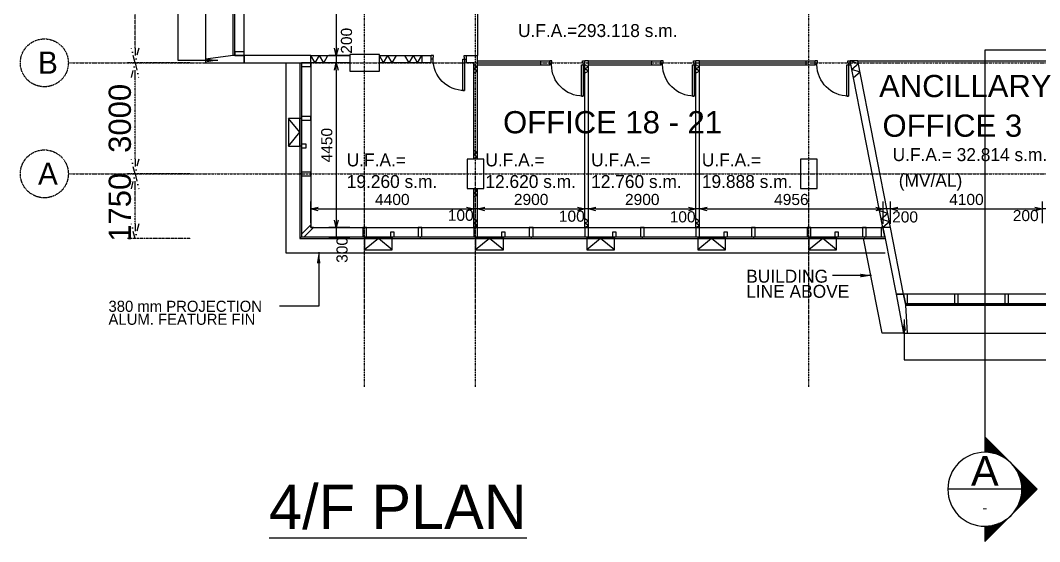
# Model space of a CAD drawing. Header units: millimetres. Extents: x 513 to 50196, y 336 to 55403.
# Drawn here: x 513 to 28040, y 336 to 14419 of the extents above; entities that cross this region are included whole.
import ezdxf
from ezdxf.enums import TextEntityAlignment as Align

# ---------------------------------------------------------------- set-up
doc = ezdxf.new("R2010")
doc.units = ezdxf.units.MM
doc.linetypes.add('DASHDOT', pattern=[1, 0.5, -0.25, 0, -0.25])
doc.layers.get('0').update_dxf_attribs({"color": 8})
doc.layers.get('Defpoints').update_dxf_attribs({"color": 8})
for name, color, linetype in [('DLN020__', 8, 'DASHDOT'), ('DLN030', 8, 'Continuous'), ('DLN040__', 8, 'Continuous'), ('DLN041_1', 8, 'Continuous'), ('DLN052__', 8, 'Continuous'), ('DLN061__1', 8, 'Continuous'), ('DLN210__', 8, 'Continuous'), ('DLN220__', 8, 'Continuous'), ('DLN280__', 8, 'Continuous'), ('DLN314__', 8, 'Continuous'), ('DLN324__', 8, 'Continuous'), ('DLN325__', 8, 'Continuous'), ('FITDOOR', 8, 'Continuous'), ('MARK', 8, 'Continuous')]:
    doc.layers.add(name, color=color, linetype=linetype)
doc.styles.add('A_IAS_GRID$0$Standard', font='txt')
doc.styles.add('ROMANS', font='swissl.ttf')
doc.styles.add('SWIS721LT450', font='swissl.ttf')
doc.styles.add('SWIS721LT750', font='swissl.ttf')
doc.dimstyles.new('INTDIM', dxfattribs={"dimscale": 200, "dimtxt": 2.25, "dimasz": 1.5, "dimexe": 1, "dimexo": 0, "dimgap": 1, "dimtad": 1, "dimdec": 0, "dimrnd": 1, "dimzin": 1, "dimdsep": 46, "dimtxsty": 'SWIS721LT450', "dimcen": 1, "dimclrd": 256, "dimclre": 256, "dimclrt": 256, "dimaunit": 1, "dimadec": 3, "dimazin": 0, "dimtfac": 1, "dimtdec": 0, "dimtix": 1, "dimtmove": 2, "dimatfit": 0, "dimfxl": 1, "dimtolj": 1, "dimtzin": 0, "dimarcsym": 0})

# ---------------------------------------------------------------- blocks, each defined once
blk = doc.blocks.new('DIMARR')
for p, q in [((-1, 0.25), (0, 0)), ((-1, 0), (0, 0)), ((0, 0), (-1, -0.25))]:
    blk.add_line(p, q)
blk = doc.blocks.new('*D236')
at = {"layer": 'Defpoints', "color": 0, "transparency": 16777216}
for p in [(3610, 13272), (5318, 13272), (5318, 10272)]:
    blk.add_point(p, dxfattribs=at)
at = {"layer": 'DLN020__', "lineweight": -2, "transparency": 16777216}
for p, q in [((5118, 13272), (3410, 13272)), ((3610, 10672), (3610, 12872)), ((5118, 10272), (3410, 10272))]:
    blk.add_line(p, q, dxfattribs=at)
at = {"layer": 'DLN020__', "lineweight": -2, "transparency": 16777216, "xscale": 400, "yscale": 400, "zscale": 400}
for p, rotation in [((3610, 13272), 90), ((3610, 10272), 270)]:
    blk.add_blockref('DIMARR', p, dxfattribs=dict(at, rotation=rotation))
at = {"layer": 'DLN020__', "transparency": 16777216, "insert": (3202, 11772), "char_height": 600, "attachment_point": 5, "rotation": 90, "style": 'SWIS721LT450'}
blk.add_mtext('\\A1;3000', dxfattribs=at)
blk = doc.blocks.new('*D237')
at = {"layer": 'Defpoints', "color": 0, "transparency": 16777216}
for p in [(3610, 22272), (5318, 22272), (5318, 13272)]:
    blk.add_point(p, dxfattribs=at)
at = {"layer": 'DLN020__', "lineweight": -2, "transparency": 16777216}
for p, q in [((5118, 22272), (3410, 22272)), ((3610, 13672), (3610, 21872)), ((5118, 13272), (3410, 13272))]:
    blk.add_line(p, q, dxfattribs=at)
at = {"layer": 'DLN020__', "lineweight": -2, "transparency": 16777216, "xscale": 400, "yscale": 400, "zscale": 400}
for p, rotation in [((3610, 22272), 90), ((3610, 13272), 270)]:
    blk.add_blockref('DIMARR', p, dxfattribs=dict(at, rotation=rotation))
at = {"layer": 'DLN020__', "transparency": 16777216, "insert": (3202, 17772), "char_height": 600, "attachment_point": 5, "rotation": 90, "style": 'SWIS721LT450'}
blk.add_mtext('\\A1;9000', dxfattribs=at)
blk = doc.blocks.new('*D244')
at = {"layer": 'Defpoints', "color": 0, "transparency": 16777216}
for p in [(3610, 10272), (5318, 10272), (5318, 8522)]:
    blk.add_point(p, dxfattribs=at)
at = {"layer": 'DLN020__', "lineweight": -2, "transparency": 16777216}
for p, q in [((5118, 10272), (3410, 10272)), ((3610, 8922), (3610, 9872)), ((5118, 8522), (3410, 8522))]:
    blk.add_line(p, q, dxfattribs=at)
at = {"layer": 'DLN020__', "lineweight": -2, "transparency": 16777216, "xscale": 400, "yscale": 400, "zscale": 400}
for p, rotation in [((3610, 10272), 90), ((3610, 8522), 270)]:
    blk.add_blockref('DIMARR', p, dxfattribs=dict(at, rotation=rotation))
at = {"layer": 'DLN020__', "transparency": 16777216, "insert": (3202, 9369), "char_height": 600, "attachment_point": 5, "rotation": 90, "style": 'SWIS721LT450'}
blk.add_mtext('\\A1;1750', dxfattribs=at)
blk = doc.blocks.new('*D286')
at = {"layer": 'Defpoints', "color": 0, "transparency": 16777216}
for p in [(28114, 9324), (24014, 8742), (28114, 8742)]:
    blk.add_point(p, dxfattribs=at)
at = {"layer": 'DLN030', "lineweight": -2, "transparency": 16777216}
for p, q in [((24014, 8942), (24014, 9524)), ((28114, 8942), (28114, 9524)), ((24214, 9324), (27914, 9324))]:
    blk.add_line(p, q, dxfattribs=at)
at = {"layer": 'DLN030', "lineweight": -2, "transparency": 16777216, "xscale": 200, "yscale": 200, "zscale": 200, "rotation": 180}
blk.add_blockref('DIMARR', (24014, 9324), dxfattribs=at)
at = {"layer": 'DLN030', "lineweight": -2, "transparency": 16777216, "xscale": 200, "yscale": 200, "zscale": 200}
blk.add_blockref('DIMARR', (28114, 9324), dxfattribs=at)
at = {"layer": 'DLN030', "transparency": 16777216, "insert": (26064, 9578), "char_height": 300, "attachment_point": 5, "style": 'SWIS721LT450'}
blk.add_mtext('\\A1;4100', dxfattribs=at)
blk = doc.blocks.new('*D288')
at = {"layer": 'Defpoints', "color": 0, "transparency": 16777216}
for p in [(23814, 9324), (18858, 8742), (23814, 8742)]:
    blk.add_point(p, dxfattribs=at)
at = {"layer": 'DLN030', "lineweight": -2, "transparency": 16777216}
for p, q in [((18858, 8942), (18858, 9524)), ((23814, 8942), (23814, 9524)), ((19058, 9324), (23614, 9324))]:
    blk.add_line(p, q, dxfattribs=at)
at = {"layer": 'DLN030', "lineweight": -2, "transparency": 16777216, "xscale": 200, "yscale": 200, "zscale": 200, "rotation": 180}
blk.add_blockref('DIMARR', (18858, 9324), dxfattribs=at)
at = {"layer": 'DLN030', "lineweight": -2, "transparency": 16777216, "xscale": 200, "yscale": 200, "zscale": 200}
blk.add_blockref('DIMARR', (23814, 9324), dxfattribs=at)
at = {"layer": 'DLN030', "transparency": 16777216, "insert": (21336, 9578), "char_height": 300, "attachment_point": 5, "style": 'SWIS721LT450'}
blk.add_mtext('\\A1;4956', dxfattribs=at)
blk = doc.blocks.new('*D289')
at = {"layer": 'Defpoints', "color": 0, "transparency": 16777216}
for p in [(18758, 9324), (15858, 8742), (18758, 8742)]:
    blk.add_point(p, dxfattribs=at)
at = {"layer": 'DLN030', "lineweight": -2, "transparency": 16777216}
for p, q in [((15858, 8942), (15858, 9524)), ((18758, 8942), (18758, 9524)), ((16058, 9324), (18558, 9324))]:
    blk.add_line(p, q, dxfattribs=at)
at = {"layer": 'DLN030', "lineweight": -2, "transparency": 16777216, "xscale": 200, "yscale": 200, "zscale": 200, "rotation": 180}
blk.add_blockref('DIMARR', (15858, 9324), dxfattribs=at)
at = {"layer": 'DLN030', "lineweight": -2, "transparency": 16777216, "xscale": 200, "yscale": 200, "zscale": 200}
blk.add_blockref('DIMARR', (18758, 9324), dxfattribs=at)
at = {"layer": 'DLN030', "transparency": 16777216, "insert": (17308, 9578), "char_height": 300, "attachment_point": 5, "style": 'SWIS721LT450'}
blk.add_mtext('\\A1;2900', dxfattribs=at)
blk = doc.blocks.new('*D290')
at = {"layer": 'Defpoints', "color": 0, "transparency": 16777216}
for p in [(15758, 9324), (12858, 8742), (15758, 8742)]:
    blk.add_point(p, dxfattribs=at)
at = {"layer": 'DLN030', "lineweight": -2, "transparency": 16777216}
for p, q in [((12858, 8942), (12858, 9524)), ((15758, 8942), (15758, 9524)), ((13058, 9324), (15558, 9324))]:
    blk.add_line(p, q, dxfattribs=at)
at = {"layer": 'DLN030', "lineweight": -2, "transparency": 16777216, "xscale": 200, "yscale": 200, "zscale": 200, "rotation": 180}
blk.add_blockref('DIMARR', (12858, 9324), dxfattribs=at)
at = {"layer": 'DLN030', "lineweight": -2, "transparency": 16777216, "xscale": 200, "yscale": 200, "zscale": 200}
blk.add_blockref('DIMARR', (15758, 9324), dxfattribs=at)
at = {"layer": 'DLN030', "transparency": 16777216, "insert": (14308, 9578), "char_height": 300, "attachment_point": 5, "style": 'SWIS721LT450'}
blk.add_mtext('\\A1;2900', dxfattribs=at)
blk = doc.blocks.new('*D291')
at = {"layer": 'Defpoints', "color": 0, "transparency": 16777216}
for p in [(18758, 9324), (18758, 8742), (18858, 8742)]:
    blk.add_point(p, dxfattribs=at)
at = {"layer": 'DLN030', "lineweight": -2, "transparency": 16777216}
for p, q in [((18758, 8942), (18758, 9524)), ((18858, 8942), (18858, 9524)), ((18858, 9324), (18758, 9324))]:
    blk.add_line(p, q, dxfattribs=at)
at = {"layer": 'DLN030', "transparency": 16777216, "insert": (18399, 9109), "char_height": 300, "attachment_point": 5, "style": 'SWIS721LT450'}
blk.add_mtext('\\A1;100', dxfattribs=at)
blk = doc.blocks.new('*D292')
at = {"layer": 'Defpoints', "color": 0, "transparency": 16777216}
for p in [(15758, 9324), (15758, 8742), (15858, 8742)]:
    blk.add_point(p, dxfattribs=at)
at = {"layer": 'DLN030', "lineweight": -2, "transparency": 16777216}
for p, q in [((15758, 8942), (15758, 9524)), ((15858, 8942), (15858, 9524)), ((15858, 9324), (15758, 9324))]:
    blk.add_line(p, q, dxfattribs=at)
at = {"layer": 'DLN030', "transparency": 16777216, "insert": (15406, 9127), "char_height": 300, "attachment_point": 5, "style": 'SWIS721LT450'}
blk.add_mtext('\\A1;100', dxfattribs=at)
blk = doc.blocks.new('*D293')
at = {"layer": 'Defpoints', "color": 0, "transparency": 16777216}
for p in [(12758, 9324), (12758, 8742), (12858, 8742)]:
    blk.add_point(p, dxfattribs=at)
at = {"layer": 'DLN030', "lineweight": -2, "transparency": 16777216}
for p, q in [((12758, 8942), (12758, 9524)), ((12858, 8942), (12858, 9524)), ((12858, 9324), (12758, 9324))]:
    blk.add_line(p, q, dxfattribs=at)
at = {"layer": 'DLN030', "transparency": 16777216, "insert": (12406, 9151), "char_height": 300, "attachment_point": 5, "style": 'SWIS721LT450'}
blk.add_mtext('\\A1;100', dxfattribs=at)
blk = doc.blocks.new('*D294')
at = {"layer": 'Defpoints', "color": 0, "transparency": 16777216}
for p in [(12758, 9324), (8358, 8742), (12758, 8742)]:
    blk.add_point(p, dxfattribs=at)
at = {"layer": 'DLN030', "lineweight": -2, "transparency": 16777216}
for p, q in [((8358, 8942), (8358, 9524)), ((12758, 8942), (12758, 9524)), ((8558, 9324), (12558, 9324))]:
    blk.add_line(p, q, dxfattribs=at)
at = {"layer": 'DLN030', "lineweight": -2, "transparency": 16777216, "xscale": 200, "yscale": 200, "zscale": 200, "rotation": 180}
blk.add_blockref('DIMARR', (8358, 9324), dxfattribs=at)
at = {"layer": 'DLN030', "lineweight": -2, "transparency": 16777216, "xscale": 200, "yscale": 200, "zscale": 200}
blk.add_blockref('DIMARR', (12758, 9324), dxfattribs=at)
at = {"layer": 'DLN030', "transparency": 16777216, "insert": (10558, 9578), "char_height": 300, "attachment_point": 5, "style": 'SWIS721LT450'}
blk.add_mtext('\\A1;4400', dxfattribs=at)
blk = doc.blocks.new('*D311')
at = {"layer": 'Defpoints', "color": 0, "transparency": 16777216}
for p in [(9610, 17572), (9043, 13472), (9610, 13472)]:
    blk.add_point(p, dxfattribs=at)
at = {"layer": 'DLN030', "lineweight": -2, "transparency": 16777216}
for p, q in [((9410, 17572), (8843, 17572)), ((9043, 17372), (9043, 13672)), ((9410, 13472), (8843, 13472))]:
    blk.add_line(p, q, dxfattribs=at)
at = {"layer": 'DLN030', "lineweight": -2, "transparency": 16777216, "xscale": 200, "yscale": 200, "zscale": 200}
for p, rotation in [((9043, 17572), 90), ((9043, 13472), 270)]:
    blk.add_blockref('DIMARR', p, dxfattribs=dict(at, rotation=rotation))
at = {"layer": 'DLN030', "transparency": 16777216, "insert": (8789, 15522), "char_height": 300, "attachment_point": 5, "rotation": 90, "style": 'SWIS721LT450'}
blk.add_mtext('\\A1;4100', dxfattribs=at)
blk = doc.blocks.new('*D312')
at = {"layer": 'Defpoints', "color": 0, "transparency": 16777216}
for p in [(9043, 13272), (9610, 13472), (9610, 13272)]:
    blk.add_point(p, dxfattribs=at)
at = {"layer": 'DLN030', "lineweight": -2, "transparency": 16777216}
for p, q in [((9410, 13472), (8843, 13472)), ((9410, 13272), (8843, 13272)), ((9043, 13472), (9043, 13272))]:
    blk.add_line(p, q, dxfattribs=at)
at = {"layer": 'DLN030', "transparency": 16777216, "insert": (9322, 13868), "char_height": 300, "attachment_point": 5, "rotation": 90, "style": 'SWIS721LT450'}
blk.add_mtext('\\A1;200', dxfattribs=at)
blk = doc.blocks.new('*D313')
at = {"layer": 'Defpoints', "color": 0, "transparency": 16777216}
for p in [(9610, 13272), (9043, 8822), (9610, 8822)]:
    blk.add_point(p, dxfattribs=at)
at = {"layer": 'DLN030', "lineweight": -2, "transparency": 16777216}
for p, q in [((9410, 13272), (8843, 13272)), ((9043, 13072), (9043, 9022)), ((9410, 8822), (8843, 8822))]:
    blk.add_line(p, q, dxfattribs=at)
at = {"layer": 'DLN030', "lineweight": -2, "transparency": 16777216, "xscale": 200, "yscale": 200, "zscale": 200}
for p, rotation in [((9043, 13272), 90), ((9043, 8822), 270)]:
    blk.add_blockref('DIMARR', p, dxfattribs=dict(at, rotation=rotation))
at = {"layer": 'DLN030', "transparency": 16777216, "insert": (8789, 11047), "char_height": 300, "attachment_point": 5, "rotation": 90, "style": 'SWIS721LT450'}
blk.add_mtext('\\A1;4450', dxfattribs=at)
blk = doc.blocks.new('*D314')
at = {"layer": 'Defpoints', "color": 0, "transparency": 16777216}
for p in [(9610, 8822), (9043, 8522), (9610, 8522)]:
    blk.add_point(p, dxfattribs=at)
at = {"layer": 'DLN030', "lineweight": -2, "transparency": 16777216}
for p, q in [((9410, 8822), (8843, 8822)), ((9043, 8822), (9043, 8522)), ((9410, 8522), (8843, 8522))]:
    blk.add_line(p, q, dxfattribs=at)
at = {"layer": 'DLN030', "transparency": 16777216, "insert": (9202, 8218), "char_height": 300, "attachment_point": 5, "rotation": 90, "style": 'SWIS721LT450'}
blk.add_mtext('\\A1;300', dxfattribs=at)
blk = doc.blocks.new('*D324')
at = {"layer": 'Defpoints', "color": 0, "transparency": 16777216}
for p in [(28114, 9324), (28114, 8817), (28314, 8807)]:
    blk.add_point(p, dxfattribs=at)
at = {"layer": 'DLN030', "lineweight": -2, "transparency": 16777216}
for p, q in [((28114, 9017), (28114, 9524)), ((28314, 9007), (28314, 9524)), ((28314, 9324), (28114, 9324))]:
    blk.add_line(p, q, dxfattribs=at)
at = {"layer": 'DLN030', "transparency": 16777216, "insert": (27666, 9144), "char_height": 300, "attachment_point": 5, "style": 'SWIS721LT450'}
blk.add_mtext('\\A1;200', dxfattribs=at)
blk = doc.blocks.new('*D325')
at = {"layer": 'Defpoints', "color": 0, "transparency": 16777216}
for p in [(23814, 9324), (23814, 8722), (24014, 8722)]:
    blk.add_point(p, dxfattribs=at)
at = {"layer": 'DLN030', "lineweight": -2, "transparency": 16777216}
for p, q in [((23814, 8922), (23814, 9524)), ((24014, 8922), (24014, 9524)), ((24014, 9324), (23814, 9324))]:
    blk.add_line(p, q, dxfattribs=at)
at = {"layer": 'DLN030', "transparency": 16777216, "insert": (24407, 9107), "char_height": 300, "attachment_point": 5, "style": 'SWIS721LT450'}
blk.add_mtext('\\A1;200', dxfattribs=at)
blk = doc.blocks.new('DR1CR2')
at = {"layer": 'FITDOOR'}
for p, q in [((-50, 0), (-50, -50)), ((-50, 0), (0, 0)), ((0, 0), (0, -25)), ((-62.5, -50), (-50, -50)), ((-62.5, -50), (-62.5, -100)), ((-62.5, -100), (0, -100)), ((-12, -25), (0, -25)), ((-12, -75), (0, -75)), ((0, -75), (0, -100))]:
    blk.add_line(p, q, dxfattribs=at)
blk = doc.blocks.new('DR1AD')
at = {"layer": 'FITDOOR'}
for p, q in [((-45, 1), (0, 1)), ((-45, 1), (-45, 0)), ((0, 0), (0, 1)), ((-45, 0), (0, 0))]:
    blk.add_line(p, q, dxfattribs=at)
blk = doc.blocks.new('DR1AM')
at = {"layer": 'FITDOOR'}
blk.add_arc((0, 0), 1, 90, 180, dxfattribs=at)
blk = doc.blocks.new('DR1CL2')
at = {"layer": 'FITDOOR'}
for p, q in [((50, 0), (0, 0)), ((0, 0), (0, -25)), ((50, 0), (50, -50)), ((12, -25), (0, -25)), ((0, -75), (0, -100)), ((12, -75), (0, -75)), ((62.5, -100), (0, -100)), ((62.5, -50), (50, -50)), ((62.5, -50), (62.5, -100))]:
    blk.add_line(p, q, dxfattribs=at)
blk = doc.blocks.new('*X37')
for p, q in [((66064, 54925), (66066, 54925)), ((65852, 54712), (66066, 54712)), ((65864, 54725), (66066, 54725)), ((65877, 54738), (66066, 54738)), ((65889, 54750), (66066, 54750)), ((65902, 54762), (66066, 54762)), ((65914, 54775), (66066, 54775)), ((65927, 54788), (66066, 54788)), ((65939, 54800), (66066, 54800)), ((65952, 54812), (66066, 54812)), ((65964, 54825), (66066, 54825)), ((65977, 54838), (66066, 54838)), ((65989, 54850), (66066, 54850)), ((66002, 54862), (66066, 54862)), ((66014, 54875), (66066, 54875)), ((66027, 54888), (66066, 54888)), ((66039, 54900), (66066, 54900)), ((66052, 54912), (66066, 54912)), ((65652, 54512), (65686, 54512)), ((65664, 54525), (65708, 54525)), ((65677, 54538), (65732, 54538)), ((65689, 54550), (65758, 54550)), ((65702, 54562), (65788, 54562)), ((65714, 54575), (65821, 54575)), ((65727, 54588), (65861, 54588)), ((65739, 54600), (65912, 54600)), ((65752, 54612), (65993, 54612)), ((65764, 54625), (66066, 54625)), ((65777, 54638), (66066, 54638)), ((65789, 54650), (66066, 54650)), ((65802, 54662), (66066, 54662)), ((65814, 54675), (66066, 54675)), ((65827, 54688), (66066, 54688)), ((65839, 54700), (66066, 54700)), ((65439, 54300), (65454, 54300)), ((65452, 54312), (65463, 54312)), ((65464, 54325), (65473, 54325)), ((65477, 54338), (65483, 54338)), ((65489, 54350), (65493, 54350)), ((65502, 54362), (65504, 54362)), ((65514, 54375), (65515, 54375)), ((65527, 54388), (65527, 54388)), ((65552, 54412), (65552, 54412)), ((65564, 54425), (65566, 54425)), ((65577, 54438), (65580, 54438)), ((65589, 54450), (65595, 54450)), ((65602, 54462), (65611, 54462)), ((65614, 54475), (65628, 54475)), ((65627, 54488), (65646, 54488)), ((65639, 54500), (65665, 54500)), ((65239, 54100), (65353, 54100)), ((65252, 54112), (65357, 54112)), ((65264, 54125), (65362, 54125)), ((65277, 54138), (65367, 54138)), ((65289, 54150), (65372, 54150)), ((65302, 54162), (65377, 54162)), ((65314, 54175), (65382, 54175)), ((65327, 54188), (65388, 54188)), ((65339, 54200), (65394, 54200)), ((65352, 54212), (65401, 54212)), ((65364, 54225), (65407, 54225)), ((65377, 54238), (65414, 54238)), ((65389, 54250), (65422, 54250)), ((65402, 54262), (65429, 54262)), ((65414, 54275), (65437, 54275)), ((65427, 54288), (65445, 54288)), ((65027, 53888), (65316, 53888)), ((65039, 53900), (65317, 53900)), ((65052, 53912), (65317, 53912)), ((65064, 53925), (65318, 53925)), ((65077, 53938), (65319, 53938)), ((65089, 53950), (65321, 53950)), ((65102, 53962), (65322, 53962)), ((65114, 53975), (65324, 53975)), ((65127, 53988), (65326, 53988)), ((65139, 54000), (65328, 54000)), ((65152, 54012), (65330, 54012)), ((65164, 54025), (65333, 54025)), ((65177, 54038), (65336, 54038)), ((65189, 54050), (65339, 54050)), ((65202, 54062), (65342, 54062)), ((65214, 54075), (65346, 54075)), ((65227, 54088), (65349, 54088)), ((65009, 53862), (65316, 53862)), ((65014, 53875), (65316, 53875)), ((65021, 53850), (65316, 53850)), ((65034, 53838), (65316, 53838)), ((65046, 53825), (65317, 53825)), ((65059, 53812), (65318, 53812)), ((65071, 53800), (65319, 53800)), ((65084, 53788), (65320, 53788)), ((65096, 53775), (65321, 53775)), ((65109, 53762), (65323, 53762)), ((65121, 53750), (65325, 53750)), ((65134, 53738), (65327, 53738)), ((65146, 53725), (65329, 53725)), ((65159, 53712), (65332, 53712)), ((65171, 53700), (65334, 53700)), ((65184, 53688), (65337, 53688)), ((65196, 53675), (65341, 53675)), ((65209, 53662), (65344, 53662)), ((65221, 53650), (65348, 53650)), ((65234, 53638), (65352, 53638)), ((65246, 53625), (65356, 53625)), ((65259, 53612), (65360, 53612)), ((65271, 53600), (65365, 53600)), ((65284, 53588), (65369, 53588)), ((65296, 53575), (65375, 53575)), ((65309, 53562), (65380, 53562)), ((65321, 53550), (65386, 53550)), ((65334, 53538), (65392, 53538)), ((65346, 53525), (65398, 53525)), ((65359, 53512), (65404, 53512)), ((65371, 53500), (65411, 53500)), ((65384, 53488), (65418, 53488)), ((65396, 53475), (65426, 53475)), ((65409, 53462), (65434, 53462)), ((65421, 53450), (65442, 53450)), ((65434, 53438), (65450, 53438)), ((65446, 53425), (65459, 53425)), ((65459, 53412), (65469, 53412)), ((65471, 53400), (65478, 53400)), ((65484, 53388), (65488, 53388)), ((65496, 53375), (65499, 53375)), ((65509, 53362), (65510, 53362)), ((65521, 53350), (65522, 53350)), ((65546, 53325), (65546, 53325)), ((65559, 53312), (65560, 53312)), ((65571, 53300), (65574, 53300)), ((65584, 53288), (65589, 53288)), ((65596, 53275), (65604, 53275)), ((65609, 53262), (65621, 53262)), ((65621, 53250), (65638, 53250)), ((65634, 53238), (65657, 53238)), ((65646, 53225), (65677, 53225)), ((65659, 53212), (65698, 53212)), ((65671, 53200), (65721, 53200)), ((65684, 53188), (65746, 53188)), ((65696, 53175), (65774, 53175)), ((65709, 53162), (65806, 53162)), ((65721, 53150), (65843, 53150)), ((65734, 53138), (65888, 53138)), ((65746, 53125), (65950, 53125)), ((65759, 53112), (66066, 53112)), ((65771, 53100), (66066, 53100)), ((65784, 53088), (66066, 53088)), ((65796, 53075), (66066, 53075)), ((65809, 53062), (66066, 53062)), ((65821, 53050), (66066, 53050)), ((65834, 53038), (66066, 53038)), ((65846, 53025), (66066, 53025)), ((65859, 53012), (66066, 53012)), ((65871, 53000), (66066, 53000)), ((65884, 52988), (66066, 52988)), ((65896, 52975), (66066, 52975)), ((65909, 52962), (66066, 52962)), ((65921, 52950), (66066, 52950)), ((65934, 52938), (66066, 52938)), ((65946, 52925), (66066, 52925)), ((65959, 52912), (66066, 52912)), ((65971, 52900), (66066, 52900)), ((65984, 52888), (66066, 52888)), ((65996, 52875), (66066, 52875)), ((66009, 52862), (66066, 52862)), ((66021, 52850), (66066, 52850)), ((66034, 52838), (66066, 52838)), ((66046, 52825), (66066, 52825)), ((66059, 52812), (66066, 52812))]:
    blk.add_line(p, q)
blk = doc.blocks.new('SECDR')
at = {"layer": 'MARK'}
for p, q in [((0, 0), (0, -1)), ((1.414, -2), (0, -0.586)), ((1, -2), (-1, -2)), ((1.414, -2), (0, -3.414)), ((0, -3), (0, -3.414))]:
    blk.add_line(p, q, dxfattribs=at)
for start, end in [(90, 270), (270, 90)]:
    blk.add_arc((0, -2), 1, start, end, dxfattribs=at)
at = {"layer": 'MARK', "xscale": 0.001333333333604969, "yscale": 0.001333333333604969, "zscale": 0.001333333333604969, "rotation": 180}
blk.add_blockref('*X37', (88.088, 69.821), dxfattribs=at)
at = {"layer": 'MARK', "style": 'ROMANS'}
for tag, height, p in [('SECDR1', 0.8, (0, -1.5)), ('SECDR2', 0.267, (0, -2.5))]:
    blk.add_attdef(tag, text='', height=height, dxfattribs=at).set_placement(p, align=Align.MIDDLE)
blk = doc.blocks.new('A$C75032E79')
at = {"layer": 'DLN314__', "ltscale": 0.05}
blk.add_lwpolyline([(-750, 0), (0, 0), (0, 300), (-750, 300)], close=True, dxfattribs=at)
blk.add_lwpolyline([(-750, 300), (-375, 0), (0, 300)], dxfattribs=at)
blk = doc.blocks.new('MAGENTA')
at = {"layer": 'DLN314__'}
blk.add_line((-212508, -468222), (-212508, -468172), dxfattribs=at)
blk.add_lwpolyline([(-212458, -468472), (-212458, -468222), (-212558, -468222), (-212558, -468472)], close=True, dxfattribs=at)
blk = doc.blocks.new('MAGENTA-3')
at = {"layer": 'DLN314__'}
blk.add_line((-214208, -468222), (-214258, -468172), dxfattribs=at)
blk.add_lwpolyline([(-213958, -468543), (-213958, -468472), (-213887, -468472), (-214137, -468222), (-214208, -468222), (-214208, -468293)], close=True, dxfattribs=at)
blk = doc.blocks.new('MAGETA-2')
at = {"layer": 'DLN314__'}
blk.add_line((-211908, -468637), (-211908, -468587), dxfattribs=at)
blk.add_lwpolyline([(-211858, -468762), (-211858, -468637), (-211958, -468637), (-211958, -468762)], close=True, dxfattribs=at)
blk = doc.blocks.new('w')
at = {"layer": 'DLN061__1'}
for p, q in [((-380707, -515975), (-380854, -515719)), ((-380707, -515975), (-380559, -515719)), ((-380411, -515975), (-380559, -515719)), ((-380411, -515975), (-380263, -515719))]:
    blk.add_line(p, q, dxfattribs=at)

msp = doc.modelspace()

# ---------------------------------------------------------------- linework, layer by layer
at = {"layer": 'DLN020__'}
for p, q in [((9808.1, 4522.3), (9808.1, 51272.3)), ((12808.1, 4522.3), (12808.1, 51272.3)), ((21808.1, 4522.3), (21808.1, 51272.3)), ((1808.1, 13272.3), (45558.1, 13272.3)), ((1808.1, 10272.3), (45558.1, 10272.3))]:
    msp.add_line(p, q, dxfattribs=at)
for centre in [(1160.5, 13272.3), (1160.5, 10272.3)]:
    msp.add_circle(centre, 647.6, dxfattribs=at)
at = {"layer": 'DLN052__', "ltscale": 0.05}
msp.add_lwpolyline([(28571.2, 16383.7), (28571.2, 13610.8), (26561.2, 13610.8), (26561.2, 3750)], dxfattribs=at)
at = {"layer": 'DLN210__'}
for p, q in [((5508.1, 17672.3), (5508.1, 13372.9)), ((24468.1, 5972.3), (38208.1, 5972.3))]:
    msp.add_line(p, q, dxfattribs=at)
for points in [[(6558.1, 13472.3), (6308.1, 13472.3), (6258.1, 13472.3), (5508.1, 13372.9), (5508.1, 13272.3), (6558.1, 13272.3)], [(24366.1, 7022.3), (24162.4, 7022.3), (24368.1, 5972.3), (24468.1, 5972.3), (24424.9, 6722.3)]]:
    msp.add_lwpolyline(points, close=True, dxfattribs=at)
at = {"layer": 'DLN220__', "ltscale": 0.05}
for p, q in [((12858.1, 17572.3), (12858.1, 13472.3)), ((23130.8, 13322.3), (29258.1, 13322.3)), ((23788.1, 5972.3), (23288.1, 8522.3)), ((24368.1, 5972.3), (23788.1, 5972.3))]:
    msp.add_line(p, q, dxfattribs=at)
at = {"layer": 'DLN220__'}
for p, q in [((8358.1, 13472.3), (9408.1, 13472.3)), ((9408.1, 13272.3), (8358.1, 13272.3)), ((10208.1, 13472.3), (11608.1, 13472.3)), ((11608.1, 13272.3), (10208.1, 13272.3)), ((11358.1, 13472.3), (11358.1, 13272.3)), ((11608.1, 13272.3), (11608.1, 13472.3)), ((12558.1, 13472.3), (12858.1, 13472.3)), ((12558.1, 13272.3), (12558.1, 13472.3)), ((12758.1, 13272.3), (12558.1, 13272.3)), ((12758.1, 10672.3), (12758.1, 13272.3)), ((12858.1, 10672.3), (12858.1, 13472.3)), ((14558.1, 13322.3), (14808.1, 13322.3)), ((14558.1, 13322.3), (14558.1, 13222.3)), ((14558.1, 13222.3), (14808.1, 13222.3)), ((14808.1, 13222.3), (14808.1, 13322.3)), ((14808.1, 13222.3), (14808.1, 13322.3)), ((14808.1, 13222.3), (14808.1, 13322.3)), ((14808.1, 13322.3), (14808.1, 13222.3)), ((14808.1, 13322.3), (14808.1, 13222.3)), ((15858.1, 13322.3), (15758.1, 13322.3)), ((15758.1, 8822.3), (15758.1, 13322.3)), ((15858.1, 8822.3), (15858.1, 13322.3)), ((17558.1, 13322.3), (17808.1, 13322.3)), ((17558.1, 13322.3), (17558.1, 13222.3)), ((17558.1, 13222.3), (17808.1, 13222.3)), ((17808.1, 13222.3), (17808.1, 13322.3)), ((17808.1, 13322.3), (17808.1, 13222.3)), ((17808.1, 13322.3), (17808.1, 13222.3)), ((18858.1, 13322.3), (18758.1, 13322.3)), ((18758.1, 8822.3), (18758.1, 13322.3)), ((18858.1, 8822.3), (18858.1, 13322.3)), ((21727.4, 13322.3), (21977.4, 13322.3)), ((21727.4, 13322.3), (21727.4, 13222.3)), ((21727.4, 13222.3), (21977.4, 13222.3)), ((21977.4, 13222.3), (21977.4, 13322.3)), ((23130.8, 13322.3), (22927.4, 13322.3)), ((22927.4, 13222.3), (22927.4, 13322.3)), ((23809.8, 8822.3), (22927.4, 13322.3)), ((22945.1, 13222.3), (22927.4, 13222.3)), ((24013.2, 8822.3), (23130.8, 13322.3)), ((12758.1, 8822.3), (12758.1, 9872.3)), ((12858.1, 8822.3), (12858.1, 9872.3))]:
    msp.add_line(p, q, dxfattribs=at)
at = {"layer": 'DLN280__'}
msp.add_line((24424.8, 6722.8), (24424.8, 6722.8), dxfattribs=at)
for points in [[(10208.1, 13497.3), (9408.1, 13497.3), (9408.1, 13047.3), (10208.1, 13047.3)], [(8358.1, 13472.3), (6558.1, 13472.3), (6558.1, 13272.3), (8358.1, 13272.3)], [(12583.1, 10672.3), (12583.1, 9872.3), (13033.1, 9872.3), (13033.1, 10672.3)], [(21583.1, 10672.3), (21583.1, 9872.3), (22033.1, 9872.3), (22033.1, 10672.3)], [(24013.6, 8822.3), (23809.8, 8822.3), (23859.8, 8572.3), (23858.7, 8572.3), (24162.4, 7022.3), (24366.1, 7022.3)]]:
    msp.add_lwpolyline(points, close=True, dxfattribs=at)
at = {"layer": 'DLN314__'}
for p, q in [((6258.1, 13472.3), (6258.1, 17572.3)), ((6308.1, 13472.3), (6308.1, 17572.3)), ((6558.1, 13472.3), (6558.1, 17572.3)), ((7678.1, 13272.3), (7678.1, 8142.3)), ((8058.1, 13272.3), (8058.1, 8522.3)), ((8108.1, 13272.3), (8108.1, 8572.3)), ((8358.1, 13272.3), (8358.1, 8822.3)), ((8358.1, 8822.3), (23809.8, 8822.3)), ((8108.1, 8572.3), (23858.7, 8572.3)), ((8058.1, 8522.3), (23868.1, 8522.3)), ((7678.1, 8142.3), (23868.1, 8142.3)), ((38108.1, 7022.3), (24366.1, 7022.3)), ((24415.1, 6772.3), (38108.1, 6772.3)), ((38108.1, 6722.3), (24424.9, 6722.3)), ((24424.9, 6722.3), (28517.2, 6722.3))]:
    msp.add_line(p, q, dxfattribs=at)
for points in [[(6558.1, 13572.3), (6308.1, 13572.3), (6308.1, 13472.3), (6558.1, 13472.3)], [(8358.1, 13272.3), (8108.1, 13272.3), (8108.1, 13172.3), (8358.1, 13172.3)], [(23759.8, 8822.3), (23759.8, 8572.3), (23859.8, 8572.3), (23809.8, 8822.3)], [(24366.1, 7022.3), (24415.1, 6772.3), (24474.9, 6772.3), (24474.9, 7022.3)]]:
    msp.add_lwpolyline(points, close=True, dxfattribs=at)
at = {"layer": 'DLN324__'}
for p, q in [((12858.1, 13322.3), (14558.1, 13322.3)), ((12858.1, 13272.3), (14558.1, 13272.3)), ((12858.1, 13222.3), (14558.1, 13222.3)), ((15858.1, 13322.3), (17558.1, 13322.3)), ((15858.1, 13272.3), (17558.1, 13272.3)), ((15858.1, 13222.3), (17558.1, 13222.3)), ((18858.1, 13322.3), (21727.4, 13322.3)), ((18858.1, 13272.3), (21727.4, 13272.3)), ((18858.1, 13222.3), (21727.4, 13222.3))]:
    msp.add_line(p, q, dxfattribs=at)

# ---------------------------------------------------------------- block references
at = {"layer": 'DLN052__', "ltscale": 0.05, "xscale": 1000, "yscale": 1000, "zscale": 1000}
msp.add_blockref('SECDR', (26561.2, 3750), dxfattribs=at).add_auto_attribs({'SECDR1': 'A', 'SECDR2': '-'})
at = {"layer": 'DLN061__1', "xscale": 0.78125, "yscale": 0.78125, "zscale": 0.78125}
for p in [(305900.6, 416378.1), (307750.6, 416378.1), (308438.8, 416378.1)]:
    msp.add_blockref('w', p, dxfattribs=at)
at = {"layer": 'DLN061__1'}
for p, xscale, yscale, zscale, rotation in [((-188694.8, 161762.6), 0.390625, 0.390625, 0.390625, 90), ((-185694.8, 161762.6), 0.390625, 0.390625, 0.390625, 90), ((-182694.8, 161762.6), 0.390625, 0.390625, 0.390625, 90), ((-429615.8, 227319.2), 0.7812500000071383, 0.7812500000071383, 0.7812500000071383, 101.0946761573562), ((-188694.8, 159443.5), 0.390625, 0.390625, 0.390625, 90), ((-188694.8, 158412.6), 0.390625, 0.390625, 0.390625, 90), ((-428822.3, 223272.4), 0.7812500000071383, 0.7812500000071383, 0.7812500000071383, 101.0946761573562), ((-188694.8, 157593.5), 0.390625, 0.390625, 0.390625, 90), ((-185694.8, 157593.5), 0.390625, 0.390625, 0.390625, 90), ((-182694.8, 157593.5), 0.390625, 0.390625, 0.390625, 90)]:
    msp.add_blockref('w', p, dxfattribs=dict(at, xscale=xscale, yscale=yscale, zscale=zscale, rotation=rotation))
at = {"layer": 'DLN314__', "ltscale": 0.05}
for p, rotation in [((8058.1, 11772.3), 90), ((9808.1, 8522.3), 180), ((12808.1, 8522.3), 180), ((15808.1, 8522.3), 180), ((18808.1, 8522.3), 180), ((21808.1, 8522.3), 180)]:
    msp.add_blockref('A$C75032E79', p, dxfattribs=dict(at, rotation=rotation))
at = {"layer": 'DLN314__'}
for name, p, rotation in [('MAGENTA', (-460113.9, 224279.8), 90), ('MAGETA-2', (-460528.7, 222930.1), 90), ('MAGENTA', (-460113.9, 222779.8), 90), ('MAGENTA-3', (-460113.9, 222779.8), 89.99999985232384), ('MAGENTA', (-202699.4, -459649.7), 180), ('MAGENTA', (-201199.4, -459649.7), 180), ('MAGENTA', (-199699.4, -459649.7), 180), ('MAGENTA', (-198199.4, -459649.7), 180), ('MAGENTA', (-196699.4, -459649.7), 180), ('MAGENTA', (-195199.4, -459649.7), 180), ('MAGENTA', (-193699.4, -459649.7), 180), ('MAGENTA', (-192199.4, -459649.7), 180), ('MAGENTA', (-190699.4, -459649.7), 180), ('MAGENTA', (-189199.4, -459649.7), 180), ('MAGETA-2', (-201349.7, -460064.5), 180), ('MAGETA-2', (-198349.7, -460064.5), 180), ('MAGETA-2', (-195349.7, -460064.5), 180), ('MAGETA-2', (-192349.7, -460064.5), 180), ('MAGETA-2', (-189349.7, -460064.5), 180), ('MAGENTA', (-186718.6, -461449.7), 180), ('MAGENTA', (-185354.4, -461449.7), 180)]:
    msp.add_blockref(name, p, dxfattribs=dict(at, rotation=rotation))
at = {"layer": 'DLN325__', "xscale": -1, "rotation": 180}
for name, p in [('DR1CL2', (11608.1, 13372.3)), ('DR1CR2', (12558.1, 13372.3)), ('DR1CL2', (14808.1, 13222.3)), ('DR1CR2', (15758.1, 13222.3)), ('DR1CL2', (17808.1, 13222.3)), ('DR1CR2', (18758.1, 13222.3)), ('DR1CL2', (21977.4, 13222.3)), ('DR1CR2', (22927.4, 13222.3))]:
    msp.add_blockref(name, p, dxfattribs=at)
at = {"layer": 'DLN325__', "xscale": -850, "yscale": 850, "zscale": 850, "rotation": 180}
for p in [(12508.1, 13372.3), (15708.1, 13222.3), (18708.1, 13222.3), (22877.4, 13222.3)]:
    msp.add_blockref('DR1AM', p, dxfattribs=at)
at = {"layer": 'DLN325__', "xscale": -1, "yscale": 850, "rotation": 180}
for p in [(12508.1, 13372.3), (15708.1, 13222.3), (18708.1, 13222.3), (22877.4, 13222.3)]:
    msp.add_blockref('DR1AD', p, dxfattribs=at)

# ---------------------------------------------------------------- texts
at = {"layer": 'DLN020__', "char_height": 600, "width": 17069.008, "attachment_point": 1, "style": 'A_IAS_GRID$0$Standard'}
for s, insert in [('B', (988.8, 13577.6)), ('A', (988.8, 10577.6))]:
    msp.add_mtext(s, dxfattribs=dict(at, insert=insert))
at = {"layer": 'DLN040__', "attachment_point": 7, "line_spacing_factor": 0.7, "style": 'SWIS721LT750'}
for s, insert, char_height, width in [('{\\fUnivers|b0|i0|c0|p34;BUILDING LINE ABOVE}', (20116.4, 6918.5), 350, 3334.008), ('{\\fUnivers|b0|i0|c0|p34;380 mm PROJECTION ALUM. FEATURE FIN}', (2892.1, 6189.8), 300, 4867.131)]:
    msp.add_mtext(s, dxfattribs=dict(at, insert=insert, char_height=char_height, width=width))
at = {"layer": 'DLN040__', "insert": (7230.4, 660.6), "char_height": 1200, "width": 19692, "attachment_point": 7, "style": 'SWIS721LT750'}
msp.add_mtext('{\\fUnivers|b0|i0|c0|p34;\\L4/F PLAN}', dxfattribs=at)
at = {"layer": 'DLN041_1', "style": 'SWIS721LT750'}
for s, p in [('ANCILLARY', (23704.7, 12345.1)), ('OFFICE 18 - 21', (13548.6, 11367.5)), ('OFFICE 3', (23797.2, 11274.7))]:
    msp.add_text(s, height=600, dxfattribs=at).set_placement(p)
at = {"layer": 'DLN041_1', "char_height": 350, "attachment_point": 7, "style": 'SWIS721LT750'}
for s, insert, width in [('{\\fUnivers|b0|i0|c0|p34;U.F.A.=293.118 s.m.}', (13953, 13964.4), 7280.208), ('{\\fUnivers|b0|i0|c0|p34;U.F.A.= \\P19.260 s.m.}', (9326.9, 9885.3), 3069.175), ('{\\fUnivers|b0|i0|c0|p34;U.F.A.= \\P12.620 s.m.}', (13072.3, 9885.3), 3069.175), ('{\\fUnivers|b0|i0|c0|p34;U.F.A.= \\P12.760 s.m.}', (15928.2, 9885.3), 3069.175), ('{\\fUnivers|b0|i0|c0|p34;U.F.A.= \\P19.888 s.m.}', (18918.1, 9885.3), 3069.175), ('{\\fUnivers|b0|i0|c0|p34;U.F.A.= 32.814 s.m.}', (24070.9, 10611.9), 7280.208), ('{\\fUnivers|b0|i0|c0|p34;(MV/AL)}', (24235.7, 9817.5), 9007.441)]:
    msp.add_mtext(s, dxfattribs=dict(at, insert=insert, width=width))

# ---------------------------------------------------------------- dimensions: what is measured, and where the dimension line sits
at = {"layer": 'DLN020__'}
for base, p1, p2, picture, middle in [((3609.9, 22272.3), (5318.1, 13272.3), (5318.1, 22272.3), '*D237', (3201.5, 17772.3)), ((3609.9, 13272.3), (5318.1, 10272.3), (5318.1, 13272.3), '*D236', (3201.5, 11772.3))]:
    dim = msp.add_linear_dim(base=base, p1=p1, p2=p2, angle=90, dimstyle='INTDIM', override={"dimscale": 1, "dimtxt": 600, "dimasz": 400, "dimexe": 200, "dimexo": 200, "dimgap": 100, "dimrnd": 0, "dimzin": 0, "dimblk": 'DIMARR', "dimcen": 200, "dimclrt": 256}, dxfattribs=at)
    dim.commit()
    dim.dimension.update_dxf_attribs({"geometry": picture, "text_midpoint": middle})
dim = msp.add_linear_dim(base=(3609.9, 10272.3), p1=(5318.1, 8522.3), p2=(5318.1, 10272.3), angle=90, dimstyle='INTDIM', override={"dimscale": 1, "dimtxt": 600, "dimasz": 400, "dimexe": 200, "dimexo": 200, "dimgap": 100, "dimrnd": 0, "dimzin": 0, "dimblk": 'DIMARR', "dimcen": 200, "dimclrt": 256}, dxfattribs=at)
dim.commit()
dim.dimension.update_dxf_attribs({"geometry": '*D244', "text_midpoint": (3201.5, 9368.9), "dimtype": 160})
at = {"layer": 'DLN030'}
for base, p1, p2, picture, middle in [((9043.2, 13472.3), (9609.7, 17572.3), (9609.7, 13472.3), '*D311', (8789.1, 15522.3)), ((9043.2, 8822.3), (9609.7, 13272.3), (9609.7, 8822.3), '*D313', (8789.1, 11047.3))]:
    dim = msp.add_linear_dim(base=base, p1=p1, p2=p2, angle=90, dimstyle='INTDIM', override={"dimscale": 1, "dimtxt": 300, "dimasz": 200, "dimexe": 200, "dimexo": 200, "dimgap": 100, "dimrnd": 0, "dimzin": 0, "dimblk": 'DIMARR', "dimcen": 200, "dimclrt": 256}, dxfattribs=at)
    dim.commit()
    dim.dimension.update_dxf_attribs({"geometry": picture, "text_midpoint": middle})
for base, p1, p2, picture, middle in [((9043.2, 13272.3), (9609.7, 13472.3), (9609.7, 13272.3), '*D312', (9322, 13868.1)), ((9043.2, 8522.3), (9609.7, 8822.3), (9609.7, 8522.3), '*D314', (9202.2, 8217.5))]:
    dim = msp.add_linear_dim(base=base, p1=p1, p2=p2, angle=90, dimstyle='INTDIM', override={"dimscale": 1, "dimtxt": 300, "dimasz": 200, "dimexe": 200, "dimexo": 200, "dimgap": 100, "dimrnd": 0, "dimzin": 0, "dimblk": 'DIMARR', "dimcen": 200, "dimclrt": 256}, dxfattribs=at)
    dim.commit()
    dim.dimension.update_dxf_attribs({"geometry": picture, "text_midpoint": middle, "dimtype": 160})
for base, p1, p2, picture, middle in [((12758.1, 9323.7), (8358.1, 8741.7), (12758.1, 8741.7), '*D294', (10558.1, 9577.9)), ((15758.1, 9323.7), (12858.1, 8741.7), (15758.1, 8741.7), '*D290', (14308.1, 9577.9)), ((18758.1, 9323.7), (15858.1, 8741.7), (18758.1, 8741.7), '*D289', (17308.1, 9577.9)), ((23814.2, 9323.7), (18858.1, 8741.7), (23814.2, 8741.7), '*D288', (21336.1, 9577.9)), ((28114.2, 9323.7), (24014.2, 8741.7), (28114.2, 8741.7), '*D286', (26064.2, 9577.9))]:
    dim = msp.add_linear_dim(base=base, p1=p1, p2=p2, dimstyle='INTDIM', override={"dimscale": 1, "dimtxt": 300, "dimasz": 200, "dimexe": 200, "dimexo": 200, "dimgap": 100, "dimrnd": 0, "dimzin": 0, "dimblk": 'DIMARR', "dimcen": 200, "dimclrt": 256}, dxfattribs=at)
    dim.commit()
    dim.dimension.update_dxf_attribs({"geometry": picture, "text_midpoint": middle})
for base, p1, p2, picture, middle in [((12758.1, 9323.7), (12858.1, 8741.7), (12758.1, 8741.7), '*D293', (12406.1, 9150.7)), ((15758.1, 9323.7), (15858.1, 8741.7), (15758.1, 8741.7), '*D292', (15405.8, 9126.9)), ((18758.1, 9323.7), (18858.1, 8741.7), (18758.1, 8741.7), '*D291', (18398.7, 9109.2)), ((23814.2, 9323.7), (24014.2, 8722.3), (23814.2, 8722.3), '*D325', (24406.6, 9107.4)), ((28114.2, 9323.7), (28314.2, 8806.9), (28114.2, 8816.6), '*D324', (27666.1, 9144.4))]:
    dim = msp.add_linear_dim(base=base, p1=p1, p2=p2, dimstyle='INTDIM', override={"dimscale": 1, "dimtxt": 300, "dimasz": 200, "dimexe": 200, "dimexo": 200, "dimgap": 100, "dimrnd": 0, "dimzin": 0, "dimblk": 'DIMARR', "dimcen": 200, "dimclrt": 256}, dxfattribs=at)
    dim.commit()
    dim.dimension.update_dxf_attribs({"geometry": picture, "text_midpoint": middle, "dimtype": 160})

# ---------------------------------------------------------------- leaders
at = {"layer": 'DLN040__'}
for points, override in [([(5842.9, 13338.2), (4777.4, 13338.2), (4777.4, 23722.4)], {"dimtad": 0}), ([(8569.4, 8153.9), (8569.4, 6693.7), (7507.6, 6693.7)], {"dimgap": 1, "dimtad": 0}), ([(23499.1, 7525.3), (22445.1, 7525.3)], {"dimtad": 0}), ([(24384, 6335.2), (24384, 5244.2), (29308, 5244.2)], {"dimtad": 0})]:
    msp.add_leader(points, dimstyle='INTDIM', override=override, dxfattribs=at)

doc.saveas('drawing.dxf')
